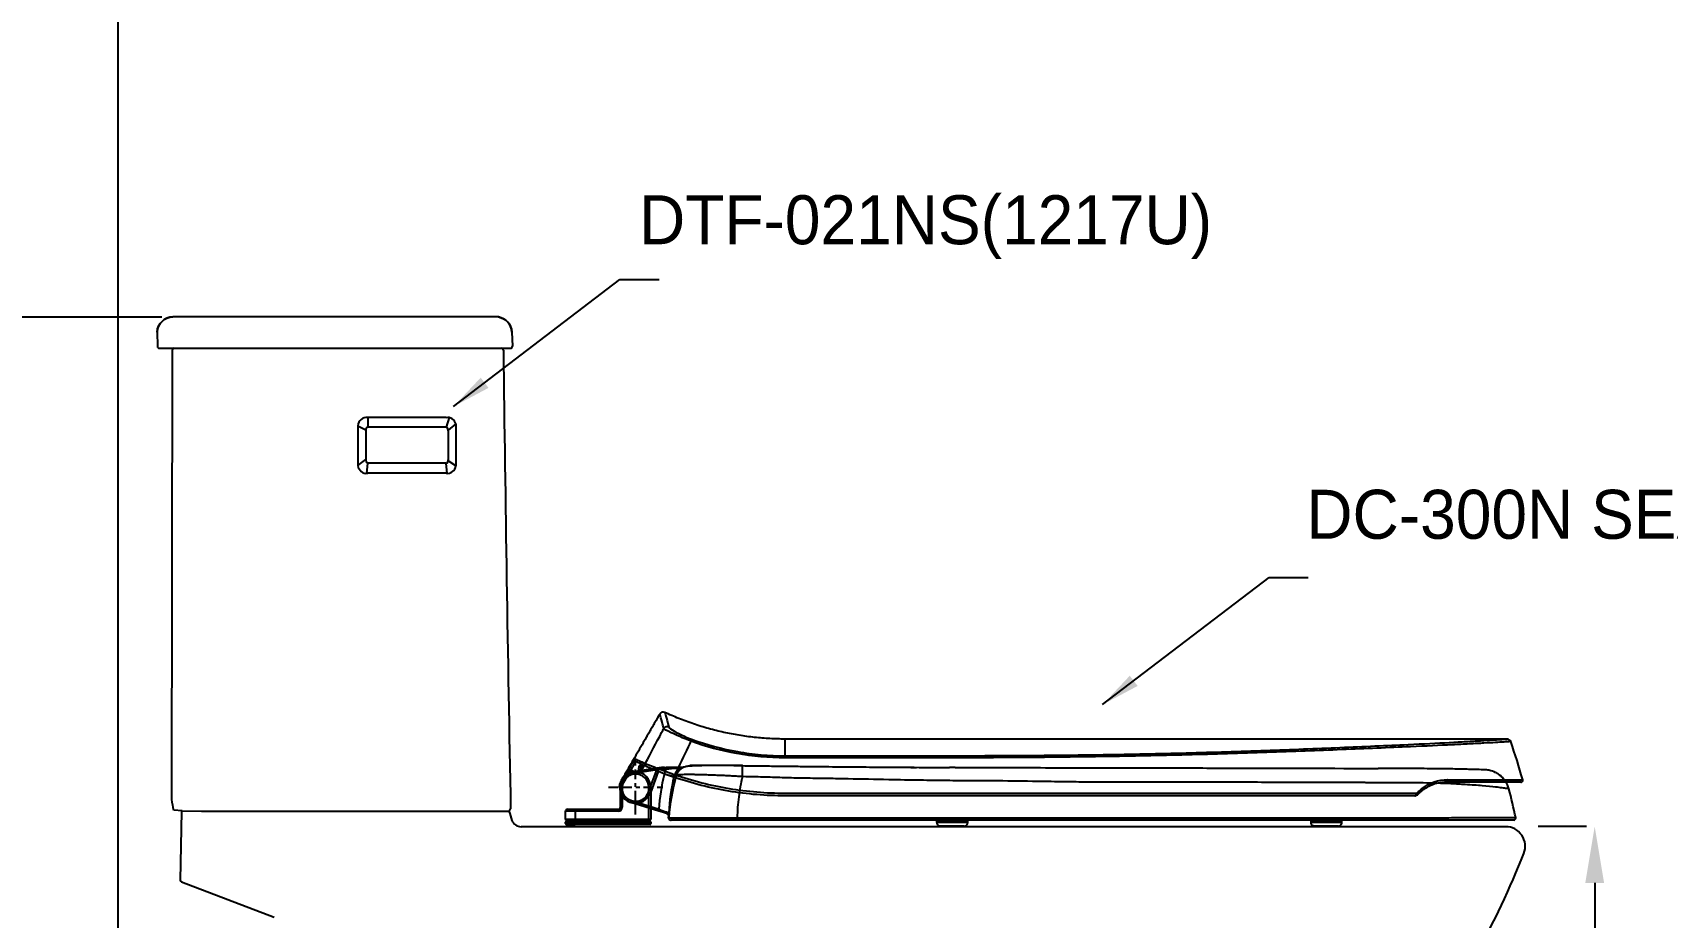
# Model space of a CAD drawing. Extents: x 69352 to 71778, y 58037 to 61467.
# Drawn here: x 69865 to 70699, y 59300 to 59752 of the extents above; entities that cross this region are included whole.
import ezdxf

# ---------------------------------------------------------------- set-up
doc = ezdxf.new("R2010")
doc.units = 0
doc.header["$MEASUREMENT"] = 0
doc.linetypes.add('BORDER', pattern=[18, 5, -2, 5, -2, 2, -2])
doc.layers.get('0').update_dxf_attribs({"linetype": 'CONTINUOUS'})
doc.layers.get('Defpoints').update_dxf_attribs({"linetype": 'CONTINUOUS'})
for name, color, linetype in [('1', 2, 'CONTINUOUS'), ('Dim', 4, 'CONTINUOUS'), ('FAUCET', 4, 'CONTINUOUS'), ('MAIN', 7, 'CONTINUOUS')]:
    doc.layers.add(name, color=color, linetype=linetype)
doc.layers.add('AM_6', color=2, linetype='CONTINUOUS', lineweight=30)
doc.styles.add('h', font='', dxfattribs={"height": 30})
doc.styles.get("Standard").update_dxf_attribs({"font": 'txt.shx', "bigfont": 'ghs.shx'})
doc.styles.get('h').set_extended_font_data('Haansoft Batang')
doc.dimstyles.new('SERIM', dxfattribs={"dimscale": 10, "dimtxt": 3, "dimasz": 2, "dimexe": 1, "dimexo": 1.5, "dimgap": 1, "dimtad": 1, "dimtoh": 1, "dimdec": 0, "dimdsep": 46, "dimtxsty": 'h', "dimcen": -0.3, "dimclrt": 2, "dimadec": 0, "dimazin": 0, "dimtfac": 1, "dimtdec": 0, "dimtmove": 1, "dimatfit": 3, "dimfxl": 0, "dimtolj": 1, "dimtzin": 0, "dimarcsym": 0})
doc.dimstyles.get("Standard").update_dxf_attribs({"dimtxt": 0.18, "dimasz": 0.18, "dimexe": 0.18, "dimexo": 0.0625, "dimgap": 0.09, "dimtad": 0, "dimtih": 1, "dimtoh": 1, "dimdec": 4, "dimzin": 0, "dimdsep": 46, "dimtxsty": 'Standard', "dimcen": 0.09, "dimadec": 0, "dimazin": 0, "dimtfac": 1, "dimtdec": 4, "dimtofl": 0, "dimtmove": 0, "dimatfit": 0, "dimfxl": 0, "dimtolj": 1, "dimtzin": 0, "dimarcsym": 0})

# ---------------------------------------------------------------- blocks, each defined once
blk = doc.blocks.new('*D11')
at = {"layer": 'Defpoints', "color": 0}
for p in [(70668.2, 59346.59), (70662.42, 58956.56), (70668.2, 58956.56)]:
    blk.add_point(p, dxfattribs=at)
at = {"layer": 'Dim', "color": 0, "lineweight": -2}
for p, q in [((70658.2, 59346.59), (70633.62, 59346.59)), ((70662.42, 59317.79), (70662.42, 59175.57)), ((70662.42, 58985.36), (70662.42, 59127.57)), ((70658.2, 58956.56), (70633.62, 58956.56))]:
    blk.add_line(p, q, dxfattribs=at)
at = {"layer": 'Dim', "color": 0}
for points in [[(70657.62, 59317.79), (70667.22, 59317.79), (70662.42, 59346.59)], [(70657.62, 58985.36), (70667.22, 58985.36), (70662.42, 58956.56)]]:
    blk.add_solid(points, dxfattribs=at)
at = {"layer": 'Dim', "color": 0, "insert": (70662.42, 59151.57), "char_height": 28.8, "attachment_point": 5}
blk.add_mtext('\\A1;390', dxfattribs=at)
blk = doc.blocks.new('*D13')
at = {"layer": 'Defpoints', "color": 0}
for p in [(69806.02, 59606.62), (69940.89, 59606.62), (69923.36, 58956.56)]:
    blk.add_point(p, dxfattribs=at)
at = {"layer": 'Dim', "color": 0, "lineweight": -2}
for p, q in [((69930.89, 59606.62), (69777.22, 59606.62)), ((69806.02, 59577.82), (69806.02, 59305.59)), ((69806.02, 58985.36), (69806.02, 59257.59)), ((69913.36, 58956.56), (69777.22, 58956.56))]:
    blk.add_line(p, q, dxfattribs=at)
at = {"layer": 'Dim', "color": 0}
for points in [[(69801.22, 59577.82), (69810.82, 59577.82), (69806.02, 59606.62)], [(69801.22, 58985.36), (69810.82, 58985.36), (69806.02, 58956.56)]]:
    blk.add_solid(points, dxfattribs=at)
at = {"layer": 'Dim', "color": 0, "insert": (69806.02, 59281.59), "char_height": 28.8, "attachment_point": 5}
blk.add_mtext('\\A1;650', dxfattribs=at)

msp = doc.modelspace()

# ---------------------------------------------------------------- linework, layer by layer
for p, q in [((70035.99, 59555.29), (70035.99, 59550.42)), ((70077.61, 59555.3), (70076.11, 59550.42)), ((70030.99, 59551.19), (70034.97, 59549.03)), ((70080.99, 59552.08), (70077.11, 59548.89)), ((70030.99, 59530.82), (70034.96, 59533.93)), ((70035.48, 59526.87), (70036.11, 59532.03)), ((70076.62, 59526.85), (70076.11, 59532.03)), ((70080.99, 59530.74), (70077.11, 59533.23))]:
    msp.add_line(p, q)
for centre, radius, start, end in [((70036.4, 59549.02), 1.43, 101.78582, 186.20456), ((70075.18, 59548.72), 1.94, 354.95476, 61.29037), ((70037.11, 59533.93), 2.16, 172.07357, 242.28315), ((70075.55, 59533.51), 1.58, 290.63274, 10.2856)]:
    msp.add_arc(centre, radius, start, end)
at = {"layer": '1', "color": 1, "linetype": 'BORDER'}
for p, q in [((70172.72, 59352.8), (70172.72, 59380.53)), ((70172.72, 59352.8), (70172.72, 59380.53)), ((70172.72, 59352.8), (70172.72, 59380.53)), ((70158.85, 59366.66), (70186.59, 59366.66)), ((70158.85, 59366.66), (70186.59, 59366.66)), ((70158.85, 59366.66), (70186.59, 59366.66))]:
    msp.add_line(p, q, dxfattribs=at)
at = {"layer": '1', "color": 7}
for p, q in [((70177.17, 59377.79), (70174.66, 59373.44)), ((70175.97, 59377.7), (70176.09, 59377.91)), ((70164.98, 59368.36), (70169.4, 59376.01)), ((70170.27, 59375.51), (70165.85, 59367.86)), ((70170.27, 59375.51), (70169.4, 59376.01)), ((70171.5, 59374.67), (70185.93, 59376.87)), ((70171.5, 59374.67), (70171.65, 59373.68)), ((70185.99, 59375.87), (70171.65, 59373.68)), ((70179.43, 59364.22), (70183.4, 59375.12)), ((70184.33, 59374.74), (70180.37, 59363.88)), ((70188.45, 59376.81), (70188.42, 59375.81)), ((70164.58, 59366.97), (70165.58, 59366.93)), ((70164.97, 59356.41), (70164.97, 59366.66)), ((70164.97, 59366.66), (70165.97, 59366.66)), ((70165.85, 59367.86), (70164.98, 59368.36)), ((70165.97, 59366.66), (70165.97, 59356.41)), ((70180.37, 59363.88), (70179.43, 59364.22)), ((70180.47, 59366.66), (70179.47, 59366.66)), ((70179.47, 59350.41), (70179.47, 59366.66)), ((70180.47, 59366.66), (70180.47, 59350.41)), ((70136.97, 59350.41), (70136.97, 59354.41)), ((70141.97, 59354.41), (70136.97, 59354.41)), ((70137.97, 59355.41), (70141.97, 59355.41)), ((70141.97, 59355.41), (70141.97, 59354.41)), ((70141.97, 59355.41), (70163.97, 59355.41)), ((70163.97, 59354.41), (70141.97, 59354.41)), ((70141.97, 59354.41), (70141.97, 59350.41)), ((70163.97, 59355.41), (70163.97, 59354.41)), ((70164.97, 59356.41), (70165.97, 59356.41)), ((70170.29, 59358.93), (70170.59, 59359.89)), ((70184.54, 59354.45), (70170.29, 59358.93)), ((70170.59, 59359.89), (70184.84, 59355.41)), ((70184.54, 59354.45), (70184.84, 59355.41)), ((70136.97, 59350.41), (70141.97, 59350.41)), ((70136.97, 59348.11), (70136.97, 59348.91)), ((70136.97, 59348.91), (70141.97, 59348.91)), ((70136.97, 59348.11), (70141.97, 59348.11)), ((70137.47, 59349.41), (70141.97, 59349.41)), ((70137.47, 59347.61), (70141.97, 59347.61)), ((70141.97, 59350.41), (70179.47, 59350.41)), ((70141.97, 59349.41), (70141.97, 59350.41)), ((70141.97, 59349.41), (70179.47, 59349.41)), ((70141.97, 59349.41), (70141.97, 59348.91)), ((70141.97, 59348.11), (70141.97, 59348.91)), ((70179.47, 59348.91), (70141.97, 59348.91)), ((70141.97, 59347.61), (70141.97, 59348.11)), ((70141.97, 59348.11), (70179.47, 59348.11)), ((70179.97, 59347.61), (70141.97, 59347.61)), ((70160.22, 59347.61), (70159.72, 59347.61)), ((70179.47, 59350.41), (70180.47, 59350.41)), ((70179.47, 59349.41), (70179.47, 59350.41)), ((70179.47, 59349.41), (70179.47, 59348.91)), ((70179.47, 59349.41), (70179.97, 59349.41)), ((70179.47, 59348.11), (70179.47, 59348.91)), ((70180.47, 59348.91), (70179.47, 59348.91)), ((70179.47, 59347.61), (70179.47, 59348.11)), ((70179.47, 59348.11), (70180.47, 59348.11)), ((70180.47, 59348.91), (70180.47, 59348.11)), ((70224.64, 59351.12), (70224.64, 59349.92))]:
    msp.add_line(p, q, dxfattribs=at)
for centre, radius, start, end in [((70186.84, 59403.05), 2, 65.00848, 149.99122), ((70617.66, 59389.27), 2, 19.48305, 90.00007), ((70172.72, 59366.66), 8.1, 98.66682, 252.54816), ((70172.72, 59366.66), 7.75, 0, 180), ((70172.72, 59366.66), 7.1, 98.66682, 252.54816), ((70172.72, 59366.66), 6.75, 0, 180), ((70249.08, 59536.72), 179.44, 243.94749, 245.49801), ((70624.69, 59370.19), 1, 270, 15.33094), ((70172.72, 59366.66), 8.14, 177.86097, 340), ((70172.72, 59366.66), 7.14, 177.86097, 340), ((70137.97, 59354.41), 1, 90, 180), ((70163.97, 59356.41), 1, 270, 0), ((70163.97, 59356.41), 2, 270, 0), ((70137.97, 59350.41), 1, 180, 270), ((70137.47, 59348.91), 0.5, 90, 180), ((70137.47, 59348.11), 0.5, 180, 270), ((70179.47, 59350.41), 1, 270, 0), ((70179.97, 59348.91), 0.5, 0, 90), ((70179.97, 59348.11), 0.5, 270, 0), ((70190.64, 59350.92), 1, 179.40839, 270), ((70621.11, 59350.92), 1, 270, 12.43331)]:
    msp.add_arc(centre, radius, start, end, dxfattribs=at)
for points, degree in [([(70185.11, 59404.05), (70175.13, 59386.77), (70165.15, 59369.49)], 2), ([(70187.15, 59396.57), (70185.79, 59401.55), (70185.11, 59404.04), (70185.11, 59404.03)], 3), ([(70187.68, 59404.85), (70187.68, 59404.85), (70188.35, 59402.36), (70189.69, 59397.39)], 3), ([(70177.7, 59378.76), (70180.58, 59384.14), (70183.37, 59389.39), (70186.07, 59394.52)], 3), ([(70186.07, 59394.52), (70186.43, 59395.2), (70186.79, 59395.89), (70187.15, 59396.57)], 3), ([(70199.6, 59387.22), (70197.4, 59382.59), (70195.14, 59377.86), (70192.84, 59373.07)], 3), ([(70201.01, 59390.2), (70200.55, 59389.21), (70200.07, 59388.22), (70199.6, 59387.22)], 3), ([(70617.66, 59391.27), (70433.37, 59391.27), (70249.08, 59391.27)], 2), ([(70249.08, 59382.69), (70249.08, 59388.41), (70249.08, 59391.27), (70249.08, 59391.27)], 3), ([(70625.65, 59370.46), (70623.85, 59377.02), (70621.81, 59383.53), (70619.54, 59389.94)], 3), ([(70172.44, 59381.09), (70172.49, 59381.14), (70172.51, 59381.17), (70172.52, 59381.17)], 3), ([(70172.52, 59381.17), (70173.3, 59380.79), (70175.01, 59379.96), (70177.7, 59378.76)], 3), ([(70178.16, 59377.35), (70175.45, 59378.55), (70173.73, 59379.39), (70172.95, 59379.77)], 3), ([(70174.78, 59377.52), (70175.22, 59378.2), (70175.47, 59378.57), (70175.5, 59378.56)], 3), ([(70175.5, 59378.56), (70175.7, 59378.46), (70175.96, 59378.34), (70176.29, 59378.19)], 3), ([(70249.09, 59381.63), (70249.09, 59382.22), (70249.08, 59382.63), (70249.08, 59382.69)], 3), ([(70342.39, 59382.77), (70365.55, 59382.79), (70388.67, 59382.98), (70411.53, 59383.32)], 3), ([(70411.8, 59382.29), (70388.87, 59381.95), (70365.62, 59381.75), (70342.4, 59381.72)], 3), ([(70180.71, 59376.24), (70180.72, 59376.23), (70180.73, 59376.23), (70180.74, 59376.22)], 3), ([(70180.74, 59376.22), (70180.85, 59376.18), (70181.16, 59376.04), (70181.66, 59375.83)], 3), ([(70184.84, 59355.41), (70185.22, 59361.42), (70186.1, 59367.39), (70187.47, 59373.25)], 3), ([(70188.42, 59375.81), (70187.61, 59375.83), (70186.8, 59375.85), (70185.99, 59375.87)], 3), ([(70187.47, 59373.25), (70187.68, 59374.15), (70188, 59375), (70188.42, 59375.81)], 3), ([(70192.34, 59372.11), (70190.91, 59366.03), (70190.05, 59359.83), (70189.75, 59353.6)], 3), ([(70189.89, 59350.99), (70190.41, 59358.36), (70191.7, 59365.62), (70193.72, 59372.66)], 3), ([(70192.61, 59371.67), (70192.74, 59371.63), (70192.87, 59371.58), (70193, 59371.54)], 3), ([(70197.02, 59376.8), (70196.42, 59376.5), (70195.81, 59376.2)], 2), ([(70313.25, 59376.76), (70314.25, 59376.76), (70315.25, 59376.76), (70316.24, 59376.75)], 3), ([(70335.99, 59376.75), (70335, 59376.75), (70334, 59376.76), (70333, 59376.76)], 3), ([(70335.99, 59376.75), (70338.44, 59376.75), (70340.89, 59376.74), (70343.33, 59376.73)], 3), ([(70543.71, 59376.29), (70545.5, 59376.28), (70547.28, 59376.28), (70549.05, 59376.28)], 3), ([(70549.05, 59376.28), (70550.03, 59376.28), (70551, 59376.27), (70551.95, 59376.27)], 3), ([(70574.03, 59365.82), (70577.95, 59368.99), (70582.63, 59370.53), (70587.34, 59370.52)], 3), ([(70615.97, 59370.93), (70615.46, 59371.53), (70614.89, 59372.1), (70614.27, 59372.61)], 3), ([(70618.6, 59365.87), (70618.25, 59367.21), (70617.66, 59368.57), (70616.8, 59369.83)], 3), ([(70164.58, 59366.97), (70164.62, 59367.91), (70164.85, 59368.76), (70164.85, 59368.76)], 3), ([(70344.24, 59363.65), (70367.77, 59363.66), (70391.29, 59363.66), (70414.53, 59363.66)], 3), ([(70414.38, 59362.28), (70391.19, 59362.28), (70367.73, 59362.28), (70344.24, 59362.28)], 3), ([(70555.12, 59368.96), (70553.26, 59368.97), (70551.38, 59368.98), (70549.49, 59368.98)], 3), ([(70567.74, 59368.91), (70563.64, 59368.93), (70559.43, 59368.95), (70555.12, 59368.96)], 3), ([(70574.04, 59364.73), (70573.36, 59364.17), (70572.7, 59363.57), (70572.08, 59362.91)], 3), ([(70573.85, 59364.57), (70573.92, 59364.63), (70574, 59364.7), (70574.07, 59364.76)], 3), ([(70622.09, 59351.14), (70621, 59356.07), (70619.89, 59360.99), (70618.6, 59365.87)], 3), ([(70188.98, 59353.06), (70187.86, 59353.41), (70186.22, 59353.93), (70184.54, 59354.45)], 3), ([(70184.84, 59355.41), (70186.24, 59354.9), (70187.61, 59354.39), (70188.53, 59354.05)], 3), ([(70189.68, 59352.07), (70189.7, 59352.51), (70189.4, 59352.93), (70188.98, 59353.06)], 3), ([(70189.13, 59353.01), (70189.39, 59352.86), (70189.56, 59352.57)], 2), ([(70189.7, 59353.22), (70189.68, 59352.46), (70189.66, 59351.7), (70189.66, 59350.94)], 3), ([(70189.72, 59352.83), (70189.71, 59352.58), (70189.7, 59352.32), (70189.69, 59352.07)], 3), ([(70189.75, 59353.6), (70189.74, 59353.34), (70189.73, 59353.09), (70189.72, 59352.83)], 3), ([(70189.62, 59352.4), (70189.59, 59352.49), (70189.56, 59352.57), (70189.51, 59352.64)], 3), ([(70189.67, 59352.08), (70189.67, 59352.25), (70189.63, 59352.42), (70189.56, 59352.57)], 3), ([(70189.64, 59350.93), (70189.64, 59351.2), (70189.65, 59351.48), (70189.65, 59351.75)], 3), ([(70189.67, 59352.08), (70189.67, 59352.08), (70189.67, 59352.09), (70189.67, 59352.08)], 3), ([(70189.69, 59352.07), (70189.69, 59352.07), (70189.69, 59352.07), (70189.68, 59352.07)], 3), ([(70326.62, 59348.85), (70326.62, 59349.18), (70326.62, 59349.52), (70326.62, 59349.85)], 3), ([(70342.43, 59348.85), (70342.43, 59349.35), (70342.43, 59349.85)], 2), ([(70345.13, 59351.12), (70368.38, 59351.12), (70391.62, 59351.12), (70414.58, 59351.13)], 3), ([(70414.42, 59349.92), (70391.51, 59349.92), (70368.33, 59349.92), (70345.13, 59349.92)], 3), ([(70517.6, 59348.85), (70517.6, 59349.18), (70517.6, 59349.52), (70517.6, 59349.85)], 3), ([(70533.41, 59348.85), (70533.41, 59349.35), (70533.41, 59349.85)], 2)]:
    msp.add_open_spline(points, degree=degree, dxfattribs=at)
for points, knots in [([(70249.08, 59391.27), (70246.49, 59391.27), (70241.3, 59391.41), (70233.49, 59392.04), (70225.65, 59393.1), (70217.82, 59394.6), (70210.03, 59396.54), (70202.33, 59398.92), (70194.86, 59401.68), (70190.02, 59403.78), (70187.69, 59404.88)], [0, 0, 0, 0, 0.122297, 0.245928, 0.370731, 0.496537, 0.623166, 0.750433, 0.878145, 1, 1, 1, 1]), ([(70201.01, 59390.2), (70196.84, 59391.74), (70193.29, 59393.32), (70188.6, 59395.61), (70187.37, 59396.34), (70187.15, 59396.57)], [0, 0, 0, 0, 0.5, 0.5, 1, 1, 1, 1]), ([(70189.69, 59397.39), (70189.79, 59397.01), (70190.76, 59396.23), (70194.73, 59393.96), (70197.86, 59392.46), (70201.66, 59391.07)], [0, 0, 0, 0, 0.5, 0.5, 1, 1, 1, 1]), ([(70249.09, 59381.63), (70240.79, 59381.62), (70232.52, 59382.37), (70216.48, 59385.25), (70208.65, 59387.39), (70201.01, 59390.2)], [0, 0, 0, 0, 0.5, 0.5, 1, 1, 1, 1]), ([(70201.66, 59391.07), (70209.2, 59388.32), (70216.92, 59386.23), (70228.79, 59384.12), (70232.79, 59383.59), (70240.89, 59382.87), (70245.05, 59382.69), (70249.08, 59382.69)], [0, 0, 0, 0, 0.5, 0.5, 0.75, 0.75, 1, 1, 1, 1]), ([(70411.53, 59383.32), (70425.87, 59383.54), (70439.97, 59383.83), (70467.68, 59384.56), (70481.24, 59384.99), (70507.49, 59385.93), (70520.24, 59386.44), (70544.54, 59387.47), (70556.14, 59387.98), (70567.19, 59388.48)], [0, 0, 0, 0, 0.25, 0.25, 0.5, 0.5, 0.75, 0.75, 1, 1, 1, 1]), ([(70568.35, 59387.32), (70562.82, 59387.09), (70557.09, 59386.84), (70545.41, 59386.35), (70539.44, 59386.1), (70521.1, 59385.36), (70508.28, 59384.86), (70481.88, 59383.95), (70468.25, 59383.52), (70440.39, 59382.8), (70426.21, 59382.5), (70411.8, 59382.29)], [0, 0, 0, 0, 0.125, 0.125, 0.25, 0.25, 0.5, 0.5, 0.75, 0.75, 1, 1, 1, 1]), ([(70567.19, 59388.48), (70574.98, 59388.83), (70581.97, 59389.18), (70591.25, 59389.68), (70594.15, 59389.84), (70599.51, 59390.15), (70601.97, 59390.29), (70608.54, 59390.69), (70611.9, 59390.9), (70615.33, 59391.12), (70616.21, 59391.18), (70617.37, 59391.26), (70617.66, 59391.27), (70617.66, 59391.27)], [0, 0, 0, 0, 0.25, 0.25, 0.375, 0.375, 0.5, 0.5, 0.75, 0.75, 0.875, 0.875, 1, 1, 1, 1]), ([(70619.54, 59389.94), (70619.54, 59389.94), (70619.25, 59389.92), (70618.07, 59389.86), (70617.19, 59389.8), (70613.69, 59389.6), (70610.28, 59389.4), (70603.62, 59389.04), (70601.13, 59388.9), (70595.68, 59388.61), (70592.75, 59388.46), (70583.33, 59387.99), (70576.22, 59387.66), (70568.35, 59387.32)], [0, 0, 0, 0, 0.125, 0.125, 0.25, 0.25, 0.5, 0.5, 0.625, 0.625, 0.75, 0.75, 1, 1, 1, 1]), ([(70169.4, 59376.01), (70170.2, 59377.39), (70170.98, 59378.73), (70172, 59380.41), (70172.31, 59380.9), (70172.44, 59381.09)], [0, 0, 0, 0, 0.56676, 0.56676, 1, 1, 1, 1]), ([(70172.95, 59379.77), (70172.92, 59379.78), (70172.61, 59379.33), (70171.62, 59377.76), (70170.95, 59376.65), (70170.27, 59375.51)], [0, 0, 0, 0, 0.5, 0.5, 1, 1, 1, 1]), ([(70176.03, 59377.81), (70176.08, 59377.88), (70176.16, 59378.02), (70176.24, 59378.15), (70176.28, 59378.21)], [0, 0, 0, 0, 0.469631, 1, 1, 1, 1]), ([(70177.7, 59378.76), (70178.04, 59378.7), (70179.56, 59378.09), (70184.84, 59375.99), (70188.63, 59374.53), (70192.84, 59373.07)], [0, 0, 0, 0, 0.5, 0.5, 1, 1, 1, 1]), ([(70227.4, 59377.69), (70226.53, 59377.71), (70224.81, 59377.73), (70222.26, 59377.76), (70219.76, 59377.78), (70216.52, 59377.81), (70212.67, 59377.83), (70208.6, 59377.84), (70205.19, 59377.83), (70202.65, 59377.8), (70200.94, 59377.75), (70200.66, 59377.7), (70200.52, 59377.68)], [0, 0, 0, 0, 0.063084, 0.125388, 0.187282, 0.249145, 0.373717, 0.498081, 0.622847, 0.748204, 0.873956, 1, 1, 1, 1]), ([(70249.08, 59382.69), (70264.63, 59382.71), (70280.19, 59382.72), (70311.29, 59382.74), (70326.84, 59382.76), (70342.39, 59382.77)], [0, 0, 0, 0, 0.5, 0.5, 1, 1, 1, 1]), ([(70342.4, 59381.72), (70326.84, 59381.7), (70311.29, 59381.69), (70280.19, 59381.66), (70264.64, 59381.65), (70249.09, 59381.63)], [0, 0, 0, 0, 0.5, 0.5, 1, 1, 1, 1]), ([(70165.16, 59369.49), (70165.12, 59369.43), (70165.05, 59369.3), (70164.96, 59369.1), (70164.91, 59368.96), (70164.89, 59368.89), (70164.89, 59368.89)], [0, 0, 0, 0, 0.288268, 0.680678, 0.983774, 1, 1, 1, 1]), ([(70165.15, 59369.49), (70165.15, 59369.49), (70165.15, 59369.49), (70165.15, 59369.49), (70165.14, 59369.44), (70165.1, 59369.29), (70165.08, 59369.2), (70165.03, 59368.9), (70164.99, 59368.64), (70164.98, 59368.36)], [0, 0, 0, 0, 0.000399, 0.000399, 0.298262, 0.298262, 0.528278, 0.528278, 1, 1, 1, 1]), ([(70174.66, 59373.44), (70174.58, 59374.2), (70174.51, 59374.96), (70174.47, 59376.4), (70174.5, 59377.08), (70174.78, 59377.52)], [0, 0, 0, 0, 0.5, 0.5, 1, 1, 1, 1]), ([(70175.97, 59377.7), (70175.85, 59377.5), (70175.74, 59377.28), (70175.5, 59376.65), (70175.36, 59376.23), (70175.07, 59375.18), (70174.92, 59374.54), (70174.73, 59373.75), (70174.7, 59373.6), (70174.66, 59373.45), (70174.66, 59373.44), (70174.66, 59373.44)], [0, 0, 0, 0, 0.173372, 0.173372, 0.471385, 0.471385, 0.89831, 0.89831, 0.996626, 0.996626, 1, 1, 1, 1]), ([(70192.51, 59371.71), (70188.49, 59373.08), (70184.87, 59374.5), (70179.86, 59376.58), (70178.44, 59377.22), (70178.16, 59377.35)], [0, 0, 0, 0, 0.5, 0.5, 1, 1, 1, 1]), ([(70185.99, 59375.87), (70185.99, 59375.87), (70185.99, 59375.88), (70185.99, 59375.95), (70185.98, 59376.02), (70185.97, 59376.2), (70185.96, 59376.31), (70185.95, 59376.5), (70185.95, 59376.58), (70185.94, 59376.72), (70185.93, 59376.78), (70185.93, 59376.85), (70185.93, 59376.87), (70185.93, 59376.87)], [0, 0, 0, 0, 0.009719, 0.009719, 0.142864, 0.142864, 0.357904, 0.357904, 0.572168, 0.572168, 0.786073, 0.786073, 1, 1, 1, 1]), ([(70185.93, 59376.87), (70186.59, 59376.85), (70187.26, 59376.84), (70188.1, 59376.82), (70188.27, 59376.82), (70188.45, 59376.81)], [0, 0, 0, 0, 0.793321, 0.793321, 1, 1, 1, 1]), ([(70192.34, 59372.11), (70192.33, 59372.11), (70191.8, 59372.24), (70190, 59372.66), (70188.74, 59372.95), (70187.47, 59373.25)], [0, 0, 0, 0, 0.5, 0.5, 1, 1, 1, 1]), ([(70196.59, 59376.61), (70196.38, 59376.59), (70196.17, 59376.58), (70195.21, 59376.49), (70194.45, 59376.4), (70192.07, 59376.1), (70190.31, 59375.91), (70188.42, 59375.81)], [0, 0, 0, 0, 0.085207, 0.085207, 0.390138, 0.390138, 1, 1, 1, 1]), ([(70196.85, 59376.67), (70196.62, 59376.67), (70196.4, 59376.67), (70195.47, 59376.68), (70194.73, 59376.69), (70192.33, 59376.73), (70190.44, 59376.77), (70188.45, 59376.81)], [0, 0, 0, 0, 0.098353, 0.098353, 0.398902, 0.398902, 1, 1, 1, 1]), ([(70188.45, 59376.81), (70190.44, 59376.77), (70192.33, 59376.73), (70194.73, 59376.69), (70195.47, 59376.68), (70196.4, 59376.67), (70196.62, 59376.67), (70196.85, 59376.67)], [0, 0, 0, 0, 0.601098, 0.601098, 0.901647, 0.901647, 1, 1, 1, 1]), ([(70195.87, 59376.23), (70195.37, 59376.02), (70194.9, 59375.75), (70193.4, 59374.59), (70192.65, 59373.42), (70192.34, 59372.11)], [0, 0, 0, 0, 0.28878, 0.28878, 1, 1, 1, 1]), ([(70193.11, 59372.44), (70192.99, 59372.35), (70192.75, 59372.17), (70192.5, 59372.08), (70192.39, 59372.1), (70192.34, 59372.11)], [0, 0, 0, 0, 0.316728, 0.650001, 1, 1, 1, 1]), ([(70249.08, 59362.28), (70239.34, 59362.28), (70229.76, 59363.09), (70210.91, 59366.24), (70201.63, 59368.58), (70192.51, 59371.71)], [0, 0, 0, 0, 0.5, 0.5, 1, 1, 1, 1]), ([(70192.84, 59373.07), (70201.9, 59369.94), (70211.12, 59367.6), (70229.87, 59364.46), (70239.39, 59363.65), (70249.08, 59363.65)], [0, 0, 0, 0, 0.5, 0.5, 1, 1, 1, 1]), ([(70193.72, 59372.66), (70193.66, 59372.62), (70193.54, 59372.55), (70193.38, 59372.54), (70193.23, 59372.52), (70193.14, 59372.46), (70193.11, 59372.44)], [0, 0, 0, 0, 0.221728, 0.500088, 0.828974, 1, 1, 1, 1]), ([(70227.3, 59372.09), (70226.29, 59372.15), (70224.24, 59372.27), (70221.18, 59372.43), (70218.1, 59372.58), (70215.05, 59372.71), (70212.05, 59372.83), (70209.15, 59372.93), (70206.38, 59373.01), (70203.79, 59373.07), (70201.4, 59373.1), (70199.27, 59373.11), (70197.43, 59373.09), (70195.92, 59373.03), (70194.77, 59372.95), (70193.98, 59372.83), (70193.8, 59372.71), (70193.72, 59372.66)], [0, 0, 0, 0, 0.058397, 0.118023, 0.178854, 0.240872, 0.304064, 0.368425, 0.43395, 0.500641, 0.568499, 0.637528, 0.707727, 0.779091, 0.851609, 0.925256, 1, 1, 1, 1]), ([(70227.39, 59377.61), (70225.38, 59377.64), (70221.5, 59377.69), (70215.88, 59377.72), (70210.82, 59377.72), (70206.43, 59377.68), (70202.81, 59377.58), (70200.01, 59377.42), (70198.05, 59377.18), (70197.28, 59376.94), (70197.02, 59376.8)], [0, 0, 0, 0, 0.134719, 0.265473, 0.393784, 0.518942, 0.64233, 0.763138, 0.882596, 1, 1, 1, 1]), ([(70227.3, 59372.09), (70226.47, 59368.69), (70225.84, 59365.24), (70224.95, 59358.22), (70224.67, 59354.67), (70224.64, 59351.12)], [0, 0, 0, 0, 0.5, 0.5, 1, 1, 1, 1]), ([(70260.63, 59371.23), (70258.29, 59371.27), (70252.73, 59371.36), (70243.9, 59371.65), (70235.13, 59371.93), (70229.58, 59372.04), (70227.3, 59372.09)], [0, 0, 0, 0, 0.211098, 0.500018, 0.794863, 1, 1, 1, 1]), ([(70227.4, 59377.69), (70230.37, 59377.65), (70235.93, 59377.58), (70244.37, 59377.47), (70252.5, 59377.37), (70258.06, 59377.31), (70260.72, 59377.28)], [0, 0, 0, 0, 0.267477, 0.500007, 0.760064, 1, 1, 1, 1]), ([(70343.31, 59369.97), (70339.48, 59369.99), (70331.05, 59370.03), (70317.27, 59370.22), (70300.44, 59370.53), (70284.75, 59370.85), (70270.97, 59371.1), (70264.08, 59371.19), (70260.63, 59371.23)], [0, 0, 0, 0, 0.139089, 0.305769, 0.500007, 0.750024, 0.875, 1, 1, 1, 1]), ([(70260.72, 59377.28), (70265.5, 59377.23), (70274.86, 59377.13), (70288.63, 59377.01), (70304.51, 59376.89), (70319.24, 59376.81), (70329.56, 59376.77), (70333, 59376.76)], [0, 0, 0, 0, 0.198329, 0.388612, 0.571475, 0.857209, 1, 1, 1, 1]), ([(70412.18, 59369.25), (70409.25, 59369.26), (70402.52, 59369.29), (70391.07, 59369.42), (70375.88, 59369.64), (70359.66, 59369.89), (70348.14, 59369.95), (70343.31, 59369.97)], [0, 0, 0, 0, 0.128527, 0.295249, 0.500166, 0.790438, 1, 1, 1, 1]), ([(70343.33, 59376.73), (70346.16, 59376.73), (70351.8, 59376.72), (70363.07, 59376.69), (70377.97, 59376.66), (70394.78, 59376.62), (70405.93, 59376.6), (70410.67, 59376.59)], [0, 0, 0, 0, 0.125142, 0.250178, 0.500113, 0.787261, 1, 1, 1, 1]), ([(70410.67, 59376.59), (70421.95, 59376.57), (70433.08, 59376.55), (70455.05, 59376.5), (70465.89, 59376.48), (70497.6, 59376.4), (70517.85, 59376.35), (70543.71, 59376.29)], [0, 0, 0, 0, 0.25, 0.25, 0.5, 0.5, 1, 1, 1, 1]), ([(70561.54, 59376.24), (70560.41, 59376.24), (70558.23, 59376.25), (70555.05, 59376.26), (70552.98, 59376.27), (70551.97, 59376.27), (70551.94, 59376.27)], [0, 0, 0, 0, 0.358128, 0.690293, 0.991787, 1, 1, 1, 1]), ([(70607.3, 59375.49), (70607.24, 59375.5), (70607.03, 59375.51), (70606.43, 59375.54), (70605.26, 59375.58), (70603.52, 59375.65), (70601.18, 59375.72), (70598.3, 59375.8), (70594.93, 59375.88), (70591.04, 59375.96), (70586.56, 59376.03), (70581.37, 59376.1), (70575.46, 59376.16), (70568.83, 59376.21), (70563.99, 59376.23), (70561.47, 59376.24)], [0, 0, 0, 0, 0.040411, 0.108997, 0.185067, 0.265611, 0.347355, 0.427603, 0.50478, 0.581636, 0.660818, 0.74252, 0.826769, 0.912996, 1, 1, 1, 1]), ([(70587.34, 59370.52), (70593.46, 59370.51), (70598.88, 59370.51), (70608.34, 59370.49), (70612.42, 59370.48), (70618.99, 59370.47), (70621.46, 59370.47), (70624.79, 59370.46), (70625.65, 59370.46), (70625.65, 59370.46)], [0, 0, 0, 0, 0.25, 0.25, 0.5, 0.5, 0.75, 0.75, 1, 1, 1, 1]), ([(70612.02, 59374.09), (70610.89, 59374.68), (70609.67, 59375.09), (70608.01, 59375.41), (70607.57, 59375.47), (70607.13, 59375.51)], [0, 0, 0, 0, 0.731546, 0.731546, 1, 1, 1, 1]), ([(70617.08, 59369.39), (70617.04, 59369.47), (70616.87, 59369.75), (70616.55, 59370.18), (70616.09, 59370.75), (70615.54, 59371.32), (70615.04, 59371.79), (70614.61, 59372.17), (70614.4, 59372.35), (70614.22, 59372.5), (70614.1, 59372.6), (70613.97, 59372.71), (70613.8, 59372.85), (70613.52, 59373.07), (70613.2, 59373.32), (70612.8, 59373.62), (70612.43, 59373.87), (70612.17, 59374.01), (70612.07, 59374.06)], [0, 0, 0, 0, 0.03113, 0.11787, 0.242645, 0.360953, 0.455417, 0.482106, 0.503951, 0.513552, 0.522771, 0.532182, 0.542417, 0.567486, 0.622482, 0.704248, 0.86265, 1, 1, 1, 1]), ([(70614.87, 59372.07), (70614.79, 59372.15), (70614.58, 59372.34), (70614.38, 59372.52), (70614.25, 59372.62), (70614.22, 59372.65)], [0, 0, 0, 0, 0.23732, 0.756244, 1, 1, 1, 1]), ([(70164.58, 59366.97), (70164.6, 59367.3), (70164.67, 59367.64), (70164.79, 59367.95), (70164.84, 59368.09), (70164.91, 59368.23), (70164.98, 59368.36)], [0, 0, 0, 0, 0.695533, 0.695533, 0.695533, 1, 1, 1, 1]), ([(70165.85, 59367.86), (70165.8, 59367.77), (70165.76, 59367.68), (70165.64, 59367.38), (70165.59, 59367.15), (70165.58, 59366.93)], [0, 0, 0, 0, 0.304457, 0.304457, 1, 1, 1, 1]), ([(70249.08, 59363.65), (70249.74, 59363.65), (70250.41, 59363.65), (70253.74, 59363.65), (70256.41, 59363.65), (70269.74, 59363.65), (70280.41, 59363.65), (70308.8, 59363.65), (70326.52, 59363.65), (70344.24, 59363.65)], [0, 0, 0, 0, 0.021016, 0.021016, 0.105081, 0.105081, 0.441341, 0.441341, 1, 1, 1, 1]), ([(70344.24, 59362.28), (70328.38, 59362.28), (70312.52, 59362.28), (70280.8, 59362.28), (70264.94, 59362.28), (70249.08, 59362.28)], [0, 0, 0, 0, 0.5, 0.5, 1, 1, 1, 1]), ([(70542.09, 59369.01), (70532.41, 59369.04), (70522.39, 59369.08), (70501.67, 59369.14), (70490.99, 59369.17), (70458.26, 59369.24), (70435.4, 59369.26), (70412.17, 59369.25)], [0, 0, 0, 0, 0.25, 0.25, 0.5, 0.5, 1, 1, 1, 1]), ([(70570.63, 59362.28), (70559.51, 59362.28), (70547.83, 59362.28), (70523.36, 59362.28), (70510.54, 59362.28), (70484.21, 59362.28), (70470.61, 59362.28), (70442.84, 59362.28), (70428.73, 59362.28), (70414.38, 59362.28)], [0, 0, 0, 0, 0.25, 0.25, 0.5, 0.5, 0.75, 0.75, 1, 1, 1, 1]), ([(70414.53, 59363.66), (70443.18, 59363.66), (70471.31, 59363.65), (70524.08, 59363.63), (70548.96, 59363.61), (70571.24, 59363.59)], [0, 0, 0, 0, 0.5, 0.5, 1, 1, 1, 1]), ([(70549.49, 59368.98), (70548.74, 59368.99), (70547.99, 59368.99), (70546.49, 59368.99), (70545.74, 59369), (70544.03, 59369), (70543.06, 59369.01), (70542.09, 59369.01)], [0, 0, 0, 0, 0.305481, 0.305481, 0.610959, 0.610959, 1, 1, 1, 1]), ([(70618.6, 59365.87), (70618.58, 59365.88), (70618.53, 59365.89), (70618.13, 59365.95), (70617.46, 59366.04), (70616.48, 59366.17), (70614.8, 59366.39), (70611.47, 59366.8), (70605.45, 59367.4), (70597.46, 59367.99), (70589.47, 59368.44), (70582.21, 59368.7), (70575.11, 59368.87), (70570.14, 59368.9), (70567.74, 59368.91)], [0, 0, 0, 0, 0.047211, 0.095927, 0.146139, 0.197831, 0.250979, 0.350908, 0.50117, 0.646345, 0.750258, 0.8387, 0.921965, 1, 1, 1, 1]), ([(70572.08, 59362.91), (70571.91, 59362.73), (70571.71, 59362.58), (70571.43, 59362.45), (70571.38, 59362.43), (70571.11, 59362.32), (70570.87, 59362.28), (70570.63, 59362.28)], [0, 0, 0, 0, 0.457714, 0.457714, 0.562429, 0.562429, 1, 1, 1, 1]), ([(70571.24, 59363.59), (70571.36, 59363.59), (70571.48, 59363.62), (70571.73, 59363.71), (70571.86, 59363.8), (70571.97, 59363.91)], [0, 0, 0, 0, 0.43383, 0.43383, 1, 1, 1, 1]), ([(70571.97, 59363.91), (70572.62, 59364.6), (70573.31, 59365.24), (70574.03, 59365.82), (70574.03, 59365.82), (70574.03, 59365.82)], [0, 0, 0, 0, 0.999984, 0.999984, 1, 1, 1, 1]), ([(70586.64, 59369.19), (70584.41, 59369.19), (70582.19, 59368.82), (70577.95, 59367.35), (70575.92, 59366.25), (70574.04, 59364.73)], [0, 0, 0, 0, 0.5, 0.5, 1, 1, 1, 1]), ([(70624.69, 59369.19), (70624.69, 59369.19), (70623.83, 59369.19), (70620.52, 59369.19), (70618.07, 59369.19), (70611.54, 59369.19), (70607.5, 59369.19), (70598.1, 59369.19), (70592.72, 59369.19), (70586.64, 59369.19)], [0, 0, 0, 0, 0.25, 0.25, 0.5, 0.5, 0.75, 0.75, 1, 1, 1, 1]), ([(70188.53, 59354.05), (70188.5, 59353.83), (70188.52, 59353.6), (70188.68, 59353.24), (70188.82, 59353.11), (70188.98, 59353.06)], [0, 0, 0, 0, 0.5, 0.5, 1, 1, 1, 1]), ([(70188.53, 59354.05), (70188.72, 59353.98), (70189.1, 59353.84), (70189.47, 59353.71), (70189.71, 59353.62), (70189.74, 59353.61), (70189.75, 59353.6)], [0, 0, 0, 0, 0.263787, 0.517961, 0.763144, 1, 1, 1, 1]), ([(70189.56, 59352.57), (70189.53, 59352.61), (70189.51, 59352.65), (70189.36, 59352.87), (70189.17, 59353), (70188.97, 59353.06)], [0, 0, 0, 0, 0.176383, 0.176383, 1, 1, 1, 1]), ([(70189.72, 59352.83), (70189.72, 59352.83), (70189.71, 59352.83), (70189.68, 59352.84), (70189.65, 59352.85), (70189.61, 59352.86), (70189.55, 59352.87), (70189.49, 59352.89), (70189.42, 59352.91), (70189.29, 59352.95), (70189.15, 59353), (70189.04, 59353.04), (70188.98, 59353.06)], [0, 0, 0, 0, 0.125, 0.25, 0.25, 0.375, 0.5, 0.5, 0.625, 0.75, 0.875, 1, 1, 1, 1]), ([(70189.69, 59352.84), (70189.69, 59352.84), (70189.67, 59352.84), (70189.62, 59352.86), (70189.6, 59352.86), (70189.57, 59352.87)], [0, 0, 0, 0, 0.652077, 0.652077, 1, 1, 1, 1]), ([(70189.64, 59350.93), (70189.64, 59350.93), (70189.64, 59350.94), (70189.71, 59350.96), (70189.76, 59350.97), (70189.89, 59350.99)], [0, 0, 0, 0, 0.570811, 0.570811, 1, 1, 1, 1]), ([(70189.68, 59352.07), (70189.68, 59352.07), (70189.68, 59352.08), (70189.67, 59352.08), (70189.67, 59352.08), (70189.67, 59352.08)], [0, 0, 0, 0, 0.499609, 0.499609, 1, 1, 1, 1]), ([(70189.89, 59350.99), (70189.92, 59351.01), (70190.84, 59351.02), (70194.29, 59351.05), (70196.86, 59351.07), (70201.64, 59351.08), (70203.42, 59351.09), (70207.18, 59351.1), (70209.17, 59351.1), (70213.37, 59351.11), (70215.59, 59351.11), (70220.07, 59351.12), (70222.34, 59351.12), (70224.64, 59351.12)], [0, 0, 0, 0, 0.25, 0.25, 0.5, 0.5, 0.625, 0.625, 0.75, 0.75, 0.875, 0.875, 1, 1, 1, 1]), ([(70224.64, 59349.92), (70220.17, 59349.92), (70215.78, 59349.92), (70209.65, 59349.92), (70207.71, 59349.92), (70204.05, 59349.92), (70202.32, 59349.92), (70197.67, 59349.92), (70195.17, 59349.92), (70191.81, 59349.92), (70190.91, 59349.92), (70190.89, 59349.92)], [0, 0, 0, 0, 0.25, 0.25, 0.375, 0.375, 0.5, 0.5, 0.75, 0.75, 1, 1, 1, 1]), ([(70224.64, 59351.12), (70225.31, 59351.12), (70225.97, 59351.12), (70229.31, 59351.12), (70231.97, 59351.12), (70245.31, 59351.12), (70255.97, 59351.12), (70292.8, 59351.12), (70318.97, 59351.12), (70345.13, 59351.12)], [0, 0, 0, 0, 0.016599, 0.016599, 0.082993, 0.082993, 0.348569, 0.348569, 1, 1, 1, 1]), ([(70345.13, 59349.92), (70325.05, 59349.92), (70304.97, 59349.92), (70264.8, 59349.92), (70244.72, 59349.92), (70224.64, 59349.92)], [0, 0, 0, 0, 0.5, 0.5, 1, 1, 1, 1]), ([(70326.62, 59348.85), (70327.23, 59348.85), (70328.03, 59348.85), (70329.89, 59348.85), (70330.94, 59348.85), (70334.23, 59348.85), (70336.62, 59348.85), (70339.45, 59348.85), (70340.27, 59348.85), (70341.55, 59348.85), (70342, 59348.85), (70342.36, 59348.85), (70342.42, 59348.85), (70342.43, 59348.85)], [0, 0, 0, 0, 0.153759, 0.153759, 0.307518, 0.307518, 0.615035, 0.615035, 0.768794, 0.768794, 0.922553, 0.922553, 1, 1, 1, 1]), ([(70328.29, 59346.85), (70327.85, 59346.85), (70327.42, 59347.07), (70326.8, 59347.81), (70326.62, 59348.33), (70326.62, 59348.85)], [0, 0, 0, 0, 0.5, 0.5, 1, 1, 1, 1]), ([(70340.42, 59346.85), (70340.42, 59346.85), (70340.37, 59346.85), (70339.93, 59346.85), (70338.87, 59346.85), (70335.98, 59346.85), (70334.17, 59346.85), (70330.76, 59346.85), (70329.24, 59346.85), (70328.29, 59346.85)], [0, 0, 0, 0, 0.076779, 0.076779, 0.384519, 0.384519, 0.69226, 0.69226, 1, 1, 1, 1]), ([(70340.4, 59346.85), (70340.59, 59346.85), (70340.88, 59346.89), (70341.36, 59347.06), (70341.82, 59347.37), (70342.15, 59347.81), (70342.37, 59348.31), (70342.42, 59348.63), (70342.42, 59348.85)], [0, 0, 0, 0, 0.174575, 0.278766, 0.484765, 0.686831, 0.798219, 1, 1, 1, 1]), ([(70570.91, 59349.92), (70559.89, 59349.92), (70548.29, 59349.92), (70523.93, 59349.92), (70511.11, 59349.92), (70484.68, 59349.92), (70471.02, 59349.92), (70443.09, 59349.92), (70428.88, 59349.92), (70414.42, 59349.92)], [0, 0, 0, 0, 0.25, 0.25, 0.5, 0.5, 0.75, 0.75, 1, 1, 1, 1]), ([(70414.57, 59351.13), (70443.43, 59351.13), (70471.72, 59351.13), (70524.67, 59351.13), (70549.55, 59351.13), (70571.55, 59351.13)], [0, 0, 0, 0, 0.5, 0.5, 1, 1, 1, 1]), ([(70517.6, 59348.85), (70518.22, 59348.85), (70519.01, 59348.85), (70520.87, 59348.85), (70521.93, 59348.85), (70525.22, 59348.85), (70527.61, 59348.85), (70530.43, 59348.85), (70531.26, 59348.85), (70532.53, 59348.85), (70532.99, 59348.85), (70533.34, 59348.85), (70533.4, 59348.85), (70533.41, 59348.85)], [0, 0, 0, 0, 0.153759, 0.153759, 0.307518, 0.307518, 0.615035, 0.615035, 0.768794, 0.768794, 0.922553, 0.922553, 1, 1, 1, 1]), ([(70519.28, 59346.85), (70518.84, 59346.85), (70518.4, 59347.07), (70517.78, 59347.81), (70517.6, 59348.33), (70517.6, 59348.85)], [0, 0, 0, 0, 0.5, 0.5, 1, 1, 1, 1]), ([(70531.41, 59346.85), (70531.4, 59346.85), (70531.36, 59346.85), (70530.91, 59346.85), (70529.85, 59346.85), (70526.97, 59346.85), (70525.15, 59346.85), (70521.74, 59346.85), (70520.23, 59346.85), (70519.28, 59346.85)], [0, 0, 0, 0, 0.076779, 0.076779, 0.384519, 0.384519, 0.69226, 0.69226, 1, 1, 1, 1]), ([(70531.39, 59346.85), (70531.58, 59346.85), (70531.86, 59346.89), (70532.35, 59347.06), (70532.8, 59347.37), (70533.14, 59347.81), (70533.35, 59348.31), (70533.41, 59348.63), (70533.41, 59348.85)], [0, 0, 0, 0, 0.174575, 0.278766, 0.484765, 0.686831, 0.798219, 1, 1, 1, 1]), ([(70621.11, 59349.92), (70621.11, 59349.92), (70619.96, 59349.92), (70615.53, 59349.92), (70612.26, 59349.92), (70605.75, 59349.92), (70603.3, 59349.92), (70598.01, 59349.92), (70595.14, 59349.92), (70585.88, 59349.92), (70578.85, 59349.92), (70570.91, 59349.92)], [0, 0, 0, 0, 0.25, 0.25, 0.5, 0.5, 0.625, 0.625, 0.75, 0.75, 1, 1, 1, 1]), ([(70571.55, 59351.13), (70573.51, 59351.13), (70575.49, 59351.13), (70579.26, 59351.13), (70581.08, 59351.13), (70586.4, 59351.13), (70589.72, 59351.14), (70595.94, 59351.14), (70598.83, 59351.14), (70604.16, 59351.14), (70606.62, 59351.14), (70613.18, 59351.14), (70616.47, 59351.14), (70620.93, 59351.14), (70622.09, 59351.14), (70622.09, 59351.14)], [0, 0, 0, 0, 0.0625, 0.0625, 0.125, 0.125, 0.25, 0.25, 0.375, 0.375, 0.5, 0.5, 0.75, 0.75, 1, 1, 1, 1])]:
    msp.add_open_spline(points, degree=3, knots=knots, dxfattribs=at)
for points, weights, knots in [([(70189.69, 59397.39), (70189.04, 59397.68), (70188.35, 59397.49), (70187.56, 59397.27), (70187.15, 59396.57)], [0.855672783685, 0.87117093674, 1, 0.854816673358, 0.853564287966], [0.879882, 0.879882, 0.879882, 1.570796, 1.570796, 2.349419, 2.349419, 2.349419]), ([(70172.52, 59381.17), (70172.5, 59381.14), (70172.49, 59381.11), (70172.05, 59380.21), (70172.95, 59379.77)], [0.972096814135, 0.985311815163, 1, 0.707106781187, 1], [4.633616, 4.633616, 4.633616, 4.712389, 4.712389, 6.283185, 6.283185, 6.283185]), ([(70177.7, 59378.76), (70177.67, 59378.71), (70177.65, 59378.67), (70177.25, 59377.75), (70178.16, 59377.35)], [0.960624420712, 0.978773953308, 1, 0.707106781187, 1], [4.598553, 4.598553, 4.598553, 4.712389, 4.712389, 6.283185, 6.283185, 6.283185]), ([(70174.78, 59377.52), (70175.6, 59377.09), (70175.95, 59377.68), (70175.96, 59377.69), (70175.97, 59377.7)], [0.968519718016, 0.723798125394, 1, 0.993899976244, 0.988054040241], [4.801905, 4.801905, 4.801905, 6.283185, 6.283185, 6.3159, 6.3159, 6.3159]), ([(70192.84, 59373.07), (70192.76, 59372.89), (70192.7, 59372.7), (70192.37, 59371.75), (70192.51, 59371.71)], [0.88537900072, 0.921823096139, 1, 0.707106781187, 1], [4.293124, 4.293124, 4.293124, 4.712389, 4.712389, 6.283185, 6.283185, 6.283185]), ([(70586.64, 59369.19), (70587.38, 59369.19), (70587.38, 59370.19), (70587.38, 59370.36), (70587.34, 59370.52)], [1, 0.707106781187, 1, 0.934519385577, 0.898317092329], [0, 0, 0, 1.570796, 1.570796, 1.921971, 1.921971, 1.921971]), ([(70570.63, 59362.28), (70571.27, 59362.28), (70571.27, 59363.28), (70571.27, 59363.44), (70571.24, 59363.59)], [1, 0.707106781187, 1, 0.937307979236, 0.90145365368], [0, 0, 0, 1.570796, 1.570796, 1.907016, 1.907016, 1.907016]), ([(70189.89, 59350.99), (70189.89, 59350.96), (70189.89, 59350.92), (70189.89, 59349.92), (70190.89, 59349.92)], [0.97256610321, 0.985572359833, 1, 0.707106781187, 1], [1.49342, 1.49342, 1.49342, 1.570796, 1.570796, 3.141593, 3.141593, 3.141593])]:
    msp.add_rational_spline(points, weights, degree=2, knots=knots, dxfattribs=at)
for points, weights in [([(70201.66, 59391.07), (70201.43, 59391.06), (70201.01, 59390.2)], [0.966692335009, 0.808725706733, 0.871314924879]), ([(70195.82, 59376.21), (70193.74, 59374.84), (70193.11, 59372.44)], [0.894568775491, 0.883822345177, 1]), ([(70193.72, 59372.66), (70194.52, 59375.43), (70197.05, 59376.82)], [1, 0.876928724482, 0.901246836168]), ([(70195.87, 59376.19), (70195.71, 59376.15), (70195.54, 59376.1)], [0.92939125246, 0.922456921595, 0.916645047215]), ([(70197.26, 59376.92), (70197.05, 59376.85), (70196.85, 59376.76)], [0.915562422816, 0.910739215682, 0.906978089832]), ([(70227.3, 59372.09), (70227.37, 59376.93), (70227.39, 59377.62)], [1, 0.816231187486, 0.954247270797]), ([(70227.39, 59377.62), (70227.4, 59377.7), (70227.4, 59377.69)], [0.954247191843, 0.973870925148, 1]), ([(70571.96, 59362.82), (70572.03, 59362.85), (70572.08, 59362.91)], [0.925506274425, 0.956204527334, 1]), ([(70572.08, 59362.91), (70572.44, 59363.29), (70571.97, 59363.91)], [1, 0.753093843281, 0.92246670096])]:
    msp.add_rational_spline(points, weights, degree=2, dxfattribs=at)
at = {"layer": 'Dim', "color": 7}
for p, q in [((69908.47, 60767.12), (69908.47, 58956.56)), ((70102.69, 59606.68), (69936.52, 59606.67)), ((69929.66, 59590.68), (70108.86, 59590.68)), ((69941.33, 59354.58), (69936.93, 59354.96)), ((69941.33, 59354.58), (69951.21, 59354.38)), ((69951.13, 59354.38), (70108.11, 59354.38)), ((70152.97, 59355.41), (70163.97, 59355.41)), ((70616.94, 59346.53), (70114.28, 59346.53)), ((70165.45, 59346.53), (70151.49, 59346.53)), ((70163.43, 59346.53), (70153.59, 59346.53))]:
    msp.add_line(p, q, dxfattribs=at)
at = {"layer": 'Dim', "color": 0}
for p, q in [((70326.62, 59349.85), (70342.43, 59349.85)), ((70517.6, 59349.85), (70533.41, 59349.85))]:
    msp.add_line(p, q, dxfattribs=at)
at = {"layer": 'Dim', "color": 7}
for centre, radius, start, end in [((69929.66, 59591.68), 1, 177.62431, 270), ((69937.26, 59589.63), 1.05, 91.16027, 174.8507), ((70104.27, 59589.68), 1, 2.37569, 90), ((70108.86, 59591.68), 1, 270, 2.37569), ((69941.71, 59353.7), 1.05, 121.66513, 141.89223), ((70114.28, 59351.53), 5, 200.98983, 270), ((70616.94, 59336.53), 10, 338.42993, 90)]:
    msp.add_arc(centre, radius, start, end, dxfattribs=at)
at = {"layer": 'Dim', "color": 0}
msp.add_arc((70218.27, 59494.14), 438.7, 330.93426, 338.42993, dxfattribs=at)
at = {"layer": 'FAUCET', "color": 0}
for p, q in [((70075.99, 59555.29), (70035.99, 59555.29)), ((70030.99, 59551.19), (70030.99, 59530.82)), ((70034.97, 59549.03), (70034.98, 59533.63)), ((70076.11, 59550.42), (70036.11, 59550.42)), ((70077.11, 59548.89), (70077.11, 59533.23)), ((70080.99, 59552.08), (70080.99, 59530.74)), ((70076.11, 59532.03), (70036.11, 59532.03)), ((70075.99, 59526.9), (70035.99, 59526.9))]:
    msp.add_line(p, q, dxfattribs=at)
for centre, radius, start, end in [((70035.48, 59550.82), 4.5, 83.44747, 175.19939), ((70076.82, 59551.08), 4.29, 13.46594, 101.18354), ((70035.48, 59531.38), 4.52, 187.13688, 276.58305), ((70076.62, 59531.26), 4.41, 261.88235, 353.17903)]:
    msp.add_arc(centre, radius, start, end, dxfattribs=at)
at = {"layer": 'MAIN', "color": 0}
for p, q in [((69928.53, 59599), (69928.66, 59591.72)), ((70109.56, 59599), (70109.86, 59591.72)), ((69936.21, 59589.72), (69935.87, 59359.86))]:
    msp.add_line(p, q, dxfattribs=at)
for points in [[(69936.52, 59606.67, 0.402116), (69928.53, 59599, -0.402116), (69936.52, 59606.67)], [(70102.69, 59606.68, -0.35261), (70109.56, 59599, 0.35261), (70102.69, 59606.68)]]:
    msp.add_lwpolyline(points, format="xyb", dxfattribs=at)
at = {"layer": 'MAIN', "flags": 128}
msp.add_lwpolyline([(69940.88, 59354.35), (69940.27, 59319.32, 0.315801), (69940.92, 59318.37), (69988.29, 59300.28)], format="xyb", dxfattribs=at)
at = {"layer": 'MAIN', "color": 0}
for centre, radius, start, end in [((105737.66, 60032.61), 35635.14, 180.712113, 181.088471), ((69970.67, 59364.8), 35.15, 187.20782, 196.25693), ((70101.86, 59359.38), 8, 321.33405, 332.41072), ((70220.18, 59387.55), 116.86, 196.47797, 198.87776)]:
    msp.add_arc(centre, radius, start, end, dxfattribs=at)

# ---------------------------------------------------------------- texts
at = {"layer": 'AM_6', "color": 0, "char_height": 25, "attachment_point": 4, "style": 'h'}
for s, insert in [('{\\fGulim|b0|i0|c129|p50;DTF-021NS(1217U)}', (70174.49, 59652.54)), ('{\\fGulim|b0|i0|c129|p50;DC-300N SEAT}', (70515.18, 59505.8))]:
    msp.add_mtext(s, dxfattribs=dict(at, insert=insert))

# ---------------------------------------------------------------- dimensions: what is measured, and where the dimension line sits
at = {"layer": 'Dim', "color": 7}
for base, p1, p2, picture, middle in [((69806.02, 59606.62), (69923.36, 58956.56), (69940.89, 59606.62), '*D13', (69806.02, 59281.59)), ((70662.42, 58956.56), (70668.2, 59346.59), (70668.2, 58956.56), '*D11', (70662.42, 59151.57))]:
    dim = msp.add_linear_dim(base=base, p1=p1, p2=p2, angle=90, dimstyle='Standard', override={"dimscale": 160, "dimgap": 0.06, "dimdec": 0, "dimatfit": 3, "dimarcsym": 1}, dxfattribs=at)
    dim.commit()
    dim.dimension.update_dxf_attribs({"geometry": picture, "text_midpoint": middle})

# ---------------------------------------------------------------- leaders
at = {"layer": 'Dim', "color": 0}
for points in [[(70079.78, 59560.97), (70164.78, 59625.82), (70184.78, 59625.82)], [(70411.17, 59408.84), (70496.17, 59473.69), (70516.17, 59473.69)]]:
    msp.add_leader(points, dimstyle='SERIM', override={"dimse1": 1}, dxfattribs=at)

doc.saveas('drawing.dxf')
